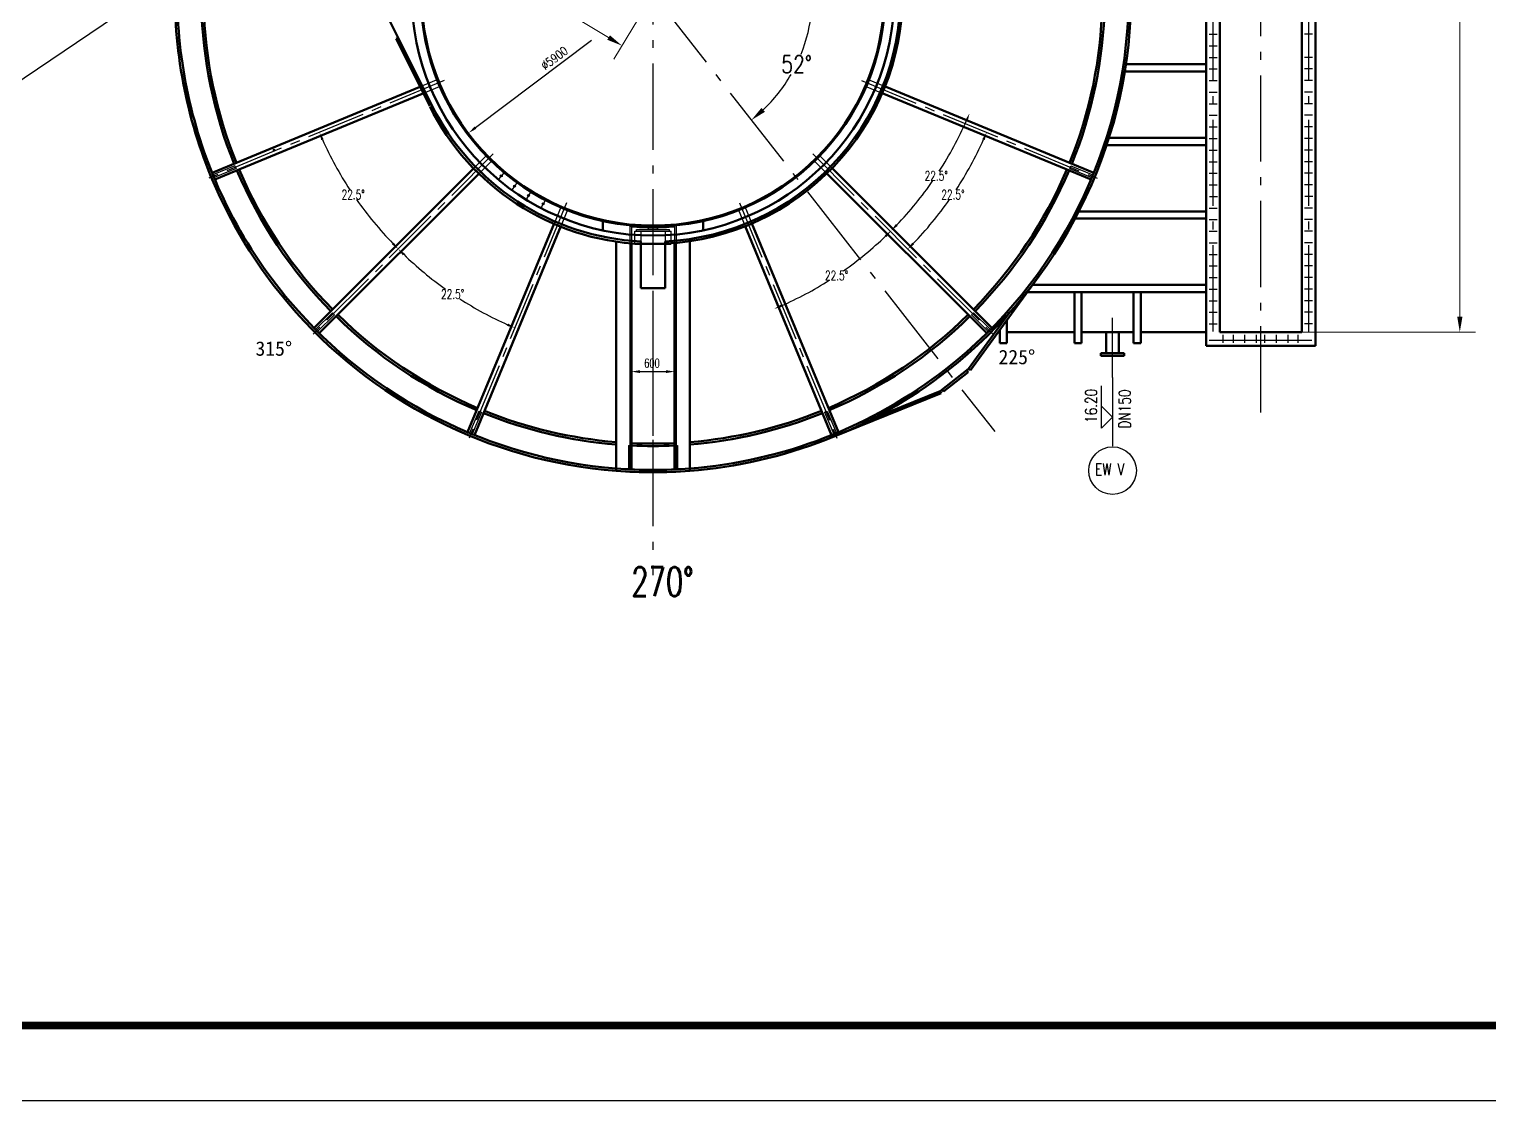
# Model space of a CAD drawing. Header units: inches. Extents: x 17 to 118917, y 16 to 84116.
# Drawn here: x 13069 to 31682, y 16 to 13683 of the extents above; entities that cross this region are included whole.
import ezdxf
from ezdxf.enums import TextEntityAlignment as Align

# ---------------------------------------------------------------- set-up
doc = ezdxf.new("R2010")
doc.units = ezdxf.units.IN
doc.header["$MEASUREMENT"] = 0
for name, pattern in [('AUSGEZOGEN', [0]), ('CENTER2', [1.125, 0.75, -0.125, 0.125, -0.125]), ('HIDDEN-L', [13, 10, -3]), ('STRICHLI2', [0.3, 0.2, -0.1]), ('STRICHPKT2', [1.6, 1.1, -0.2, 0.1, -0.2]), ('XKITLINE02', [4, 2, -2])]:
    doc.linetypes.add(name, pattern=pattern)
doc.layers.get('DEFPOINTS').update_dxf_attribs({"color": 6})
for name, color, linetype in [('02ACHSE', 3, 'STRICHPKT2'), ('02BEMASS', 3, 'AUSGEZOGEN'), ('02TEXT', 3, 'AUSGEZOGEN'), ('03KOMP', 2, 'STRICHLI2'), ('4', 7, 'Continuous'), ('D', 4, 'Continuous'), ('虚线', 7, 'HIDDEN-L')]:
    doc.layers.add(name, color=color, linetype=linetype)
for name, color, linetype, lineweight in [('05KOMP', 1, 'AUSGEZOGEN', 50), ('2', 1, 'Continuous', 50), ('粗实线', 4, 'Continuous', 30), ('细实线', 4, 'Continuous', 20)]:
    doc.layers.add(name, color=color, linetype=linetype, lineweight=lineweight)
doc.styles.add('HYS', font='romans.shx', dxfattribs={"width": 0.85, "bigfont": 'tcc_hzdx.shx'})
doc.styles.add('HZ', font='txt.shx', dxfattribs={"width": 0.8, "bigfont": 'hzdx.shx'})
doc.styles.add('HZA', font='romans.shx', dxfattribs={"width": 0.75, "bigfont": 'tcc_hzdx.shx'})
doc.styles.add('SIMP1', font='romans.shx', dxfattribs={"width": 0.7, "bigfont": 'hzdx.shx'})
doc.dimstyles.new('ISO-25$2', dxfattribs={"dimtxt": 220, "dimasz": 200, "dimexe": 100, "dimexo": 0.625, "dimgap": 20, "dimtad": 1, "dimtih": 1, "dimtoh": 1, "dimdec": 1, "dimtxsty": 'HZ', "dimcen": 2.5, "dimadec": 0, "dimazin": 0, "dimtfac": 1, "dimtdec": 1, "dimtmove": 0, "dimatfit": 3, "dimfxl": 0, "dimarcsym": 0})
doc.dimstyles.new('SBHZ$2', dxfattribs={"dimtxt": 3, "dimasz": 3, "dimexe": 2, "dimexo": 0, "dimgap": 1, "dimtad": 1, "dimtih": 1, "dimtoh": 1, "dimdec": 0, "dimzin": 0, "dimdsep": 46, "dimtxsty": 'HZ', "dimcen": 0.09, "dimclrd": 256, "dimclre": 256, "dimclrt": 256, "dimadec": 0, "dimazin": 0, "dimtfac": 1, "dimtdec": 0, "dimtix": 1, "dimtmove": 1, "dimatfit": 3, "dimfxl": 0, "dimtolj": 1, "dimtzin": 0, "dimarcsym": 0})
doc.dimstyles.new('STANDARD$0', dxfattribs={"dimtxt": 260, "dimasz": 200, "dimexe": 200, "dimexo": 0, "dimgap": 50, "dimtad": 1, "dimdec": 0, "dimdsep": 46, "dimtxsty": 'SIMP1', "dimcen": 100, "dimclrd": 3, "dimclre": 3, "dimclrt": 3, "dimadec": 0, "dimazin": 0, "dimtfac": 1, "dimtdec": 0, "dimtix": 1, "dimtofl": 0, "dimtmove": 2, "dimatfit": 3, "dimfxl": 0, "dimtolj": 1, "dimtzin": 0, "dimlwd": 15, "dimlwe": 15, "dimarcsym": 0})

# ---------------------------------------------------------------- blocks, each defined once
blk = doc.blocks.new('*D131')
at = {"layer": 'DEFPOINTS', "color": 0}
for p in [(13386, 14128), (21023, 14128), (31560, 14128), (22699, 12969), (25381, 8551)]:
    blk.add_point(p, dxfattribs=at)
at = {"layer": '细实线', "color": 0, "lineweight": -2}
for start, end in [(338.0026, 354.3734), (313.6266, 329.8558)]:
    blk.add_arc((21023, 14128), 2037, start, end, dxfattribs=at)
at = {"layer": '细实线', "color": 0}
for points in [[(23018, 13930), (23084, 13927), (23061, 14128)], [(22451, 12628), (22407, 12679), (22278, 12523)]]:
    blk.add_solid(points, dxfattribs=at)
at = {"layer": '细实线', "color": 0, "insert": (22855, 13235), "char_height": 220, "attachment_point": 5, "style": 'HZ'}
blk.add_mtext('52°', dxfattribs=at)
blk = doc.blocks.new('*D133')
at = {"layer": 'D', "color": 7, "lineweight": -2}
for start, end in [(326.8367, 335.9316), (315.9195, 325.0044)]:
    blk.add_arc((21033, 14153), 4606, start, end, dxfattribs=at)
at = {"layer": 'D', "color": 7}
for points in [[(25223, 12281), (25254, 12268), (25278, 12366)], [(24353, 10937), (24330, 10960), (24271, 10877)]]:
    blk.add_solid(points, dxfattribs=at)
at = {"layer": 'DEFPOINTS', "color": 0}
for p in [(23687, 13036), (26770, 11738), (23920, 11233), (24671, 11328), (25479, 9656)]:
    blk.add_point(p, dxfattribs=at)
at = {"layer": 'D', "color": 7, "insert": (24848, 11572), "char_height": 120, "attachment_point": 5, "style": 'SIMP1'}
blk.add_mtext('22.5%%D', dxfattribs=at)
blk = doc.blocks.new('*D49')
at = {"color": 3, "lineweight": 15}
for p, q in [((17226, 16410), (16729, 15582)), ((17003, 15651), (20458, 13575)), ((21023, 14128), (20526, 13301))]:
    blk.add_line(p, q, dxfattribs=at)
at = {"color": 3}
for points in [[(17021, 15679), (16986, 15622), (16832, 15754)], [(20475, 13604), (20441, 13547), (20629, 13472)]]:
    blk.add_solid(points, dxfattribs=at)
at = {"layer": 'DEFPOINTS', "color": 0}
for p in [(17226, 16410), (21023, 14128), (20629, 13472)]:
    blk.add_point(p, dxfattribs=at)
at = {"color": 3, "insert": (18529, 14465), "char_height": 260, "attachment_point": 5, "rotation": 329, "style": 'SIMP1'}
blk.add_mtext('\\A1;4430', dxfattribs=at)
blk = doc.blocks.new('*D44')
at = {"layer": 'D', "color": 7, "lineweight": -2}
for start, end in [(204.1102, 213.2047), (215.0379, 224.1224)]:
    blk.add_arc((21013, 14156), 4606, start, end, dxfattribs=at)
at = {"layer": 'D', "color": 7}
for points in [[(16793, 12268), (16824, 12281), (16769, 12366)], [(17718, 10961), (17695, 10937), (17777, 10878)]]:
    blk.add_solid(points, dxfattribs=at)
at = {"layer": 'DEFPOINTS', "color": 0}
for p in [(18359, 13037), (15277, 11737), (17039, 11827), (18128, 11234), (16570, 9656)]:
    blk.add_point(p, dxfattribs=at)
at = {"layer": 'D', "color": 7, "insert": (17200, 11572), "char_height": 120, "attachment_point": 5, "style": 'SIMP1'}
blk.add_mtext('22.5%%D', dxfattribs=at)
blk = doc.blocks.new('*D45')
at = {"layer": 'D', "color": 7, "lineweight": -2}
for start, end in [(327.1578, 336.2561), (316.2439, 325.3325)]:
    blk.add_arc((20805, 14371), 4606, start, end, dxfattribs=at)
at = {"layer": 'D', "color": 7}
for points in [[(25006, 12523), (25036, 12510), (25060, 12609)], [(24144, 11174), (24120, 11197), (24062, 11114)]]:
    blk.add_solid(points, dxfattribs=at)
at = {"layer": 'DEFPOINTS', "color": 0}
for p in [(23466, 13269), (26556, 11989), (24459, 11567), (23708, 11468), (25276, 9900)]:
    blk.add_point(p, dxfattribs=at)
at = {"layer": 'D', "color": 7, "insert": (24635, 11812), "char_height": 120, "attachment_point": 5, "style": 'SIMP1'}
blk.add_mtext('22.5%%D', dxfattribs=at)
blk = doc.blocks.new('*D36')
at = {"layer": 'D', "color": 7, "lineweight": -2}
for start, end in [(225.8776, 234.5535), (237.2611, 245.8898)]:
    blk.add_arc((21051, 14118), 4606, start, end, dxfattribs=at)
at = {"layer": 'D', "color": 7}
for points in [[(17833, 10799), (17856, 10823), (17773, 10882)], [(19176, 9929), (19163, 9898), (19261, 9874)]]:
    blk.add_solid(points, dxfattribs=at)
at = {"layer": 'DEFPOINTS', "color": 0}
for p in [(19932, 11464), (18129, 11233), (18224, 10482), (16551, 9675), (18632, 8382)]:
    blk.add_point(p, dxfattribs=at)
at = {"layer": 'D', "color": 7, "insert": (18468, 10304), "char_height": 120, "attachment_point": 5, "style": 'SIMP1'}
blk.add_mtext('22.5%%D', dxfattribs=at)
blk = doc.blocks.new('*D37')
at = {"layer": 'D', "color": 7, "lineweight": -2}
for start, end in [(305.0924, 313.7561), (293.7439, 302.3588)]:
    blk.add_arc((20805, 14371), 4606, start, end, dxfattribs=at)
at = {"layer": 'D', "color": 7}
for points in [[(23979, 11056), (24002, 11032), (24062, 11114)], [(22666, 10140), (22653, 10170), (22567, 10116)]]:
    blk.add_solid(points, dxfattribs=at)
at = {"layer": 'DEFPOINTS', "color": 0}
for p in [(21907, 11710), (23708, 11468), (23108, 10382), (25276, 9900), (23187, 8620)]:
    blk.add_point(p, dxfattribs=at)
at = {"layer": 'D', "color": 7, "insert": (23364, 10541), "char_height": 120, "attachment_point": 5, "style": 'SIMP1'}
blk.add_mtext('22.5%%D', dxfattribs=at)
blk = doc.blocks.new('*D38')
at = {"layer": '02BEMASS', "color": 3, "lineweight": 15}
for p, q in [((29296, 18438), (31512, 18438)), ((31312, 10018), (31312, 18238)), ((29296, 9818), (31512, 9818))]:
    blk.add_line(p, q, dxfattribs=at)
at = {"layer": '02BEMASS', "color": 3}
for points in [[(31279, 18238), (31346, 18238), (31312, 18438)], [(31279, 10018), (31346, 10018), (31312, 9818)]]:
    blk.add_solid(points, dxfattribs=at)
at = {"layer": 'DEFPOINTS', "color": 0}
for p in [(29296, 18438), (31312, 18438), (29296, 9818)]:
    blk.add_point(p, dxfattribs=at)
at = {"layer": '02BEMASS', "color": 3, "insert": (31029, 15016), "char_height": 260, "attachment_point": 5, "rotation": 90, "style": 'SIMP1'}
blk.add_mtext('\\A1;8620X4010', dxfattribs=at)

msp = doc.modelspace()

# ---------------------------------------------------------------- linework, layer by layer
at = {"color": 7, "linetype": 'ByBlock', "ltscale": 1000}
for p, q in [((20239.46892, 13537.48515), (18760.81634, 12426.57698)), ((20857.85399, 9315.52925), (21189.10918, 9315.52925))]:
    msp.add_line(p, q, dxfattribs=at)
at = {"color": 2, "ltscale": 1000}
msp.add_lwpolyline([(16.86786, 16.25674), (16.86786, 84116.25674), (118916.86786, 84116.25674), (118916.86786, 16.25674)], close=True, dxfattribs=at)
at = {"color": 9, "ltscale": 1000}
msp.add_lwpolyline([(26742.98918, 8875.80231), (26882.96804, 8735.82345), (26742.98918, 8595.84459), (26742.98918, 9135.80231)], dxfattribs=at)
at = {"color": 7, "linetype": 'ByBlock'}
msp.add_solid([(18749.76229, 12441.29027), (18771.8704, 12411.8637), (18672.53664, 12360.25265)], dxfattribs=at)
at = {"color": 7, "linetype": 'ByBlock', "ltscale": 0.5}
for points in [[(20857.85399, 9333.93232), (20857.85399, 9297.12619), (20747.43559, 9315.52925)], [(21189.10918, 9333.93232), (21189.10918, 9297.12619), (21299.52757, 9315.52925)]]:
    msp.add_solid(points, dxfattribs=at)
at = {"layer": '02ACHSE', "ltscale": 1000}
for p, q in [((21023.48158, 22843.74425), (21023.48158, 6719.04679)), ((28773.48158, 8793.49528), (28773.48158, 19323.14642)), ((21023.48158, 14128.27699), (25381.04297, 8550.85274)), ((28163.52158, 14128.27699), (28163.52158, 9714.65797)), ((29383.44158, 14128.27699), (29383.44158, 9714.65797)), ((26882.96804, 9238.55599), (26882.96804, 10003.60062))]:
    msp.add_line(p, q, dxfattribs=at)
msp.add_lwpolyline([(26882.96804, 9238.55599), (26882.96804, 8365.51903)], dxfattribs=at)
at = {"layer": '02BEMASS', "ltscale": 1000}
for p, q in [((28114.36142, 13618.83577), (28216.11388, 13618.83577)), ((29432.60175, 13618.83577), (29330.84928, 13618.83577)), ((28114.36142, 13471.03654), (28216.11388, 13471.03654)), ((28114.36142, 13323.2373), (28216.11388, 13323.2373)), ((29432.60175, 13323.2373), (29330.84928, 13323.2373)), ((28114.36142, 13175.43807), (28216.11388, 13175.43807)), ((29432.60175, 13175.43807), (29330.84928, 13175.43807)), ((28114.36142, 13027.63883), (28216.11388, 13027.63883)), ((28114.36142, 12879.8396), (28216.11388, 12879.8396)), ((29432.60175, 13027.63883), (29330.84928, 13027.63883)), ((29432.60175, 12879.8396), (29330.84928, 12879.8396)), ((28114.36142, 12732.04036), (28216.11388, 12732.04036)), ((29432.60175, 12732.04036), (29330.84928, 12732.04036)), ((28114.36142, 12584.24113), (28216.11388, 12584.24113)), ((29432.60175, 12584.24113), (29330.84928, 12584.24113)), ((28114.36142, 12436.44189), (28216.11388, 12436.44189)), ((28114.36142, 12288.64266), (28216.11388, 12288.64266)), ((29432.60175, 12436.44189), (29330.84928, 12436.44189)), ((29432.60175, 12288.64266), (29330.84928, 12288.64266)), ((28114.36142, 12140.84342), (28216.11388, 12140.84342)), ((29432.60175, 12140.84342), (29330.84928, 12140.84342)), ((28114.36142, 11993.04419), (28216.11388, 11993.04419)), ((29432.60175, 11993.04419), (29330.84928, 11993.04419)), ((28114.36142, 11845.24496), (28216.11388, 11845.24496)), ((29432.60175, 11845.24496), (29330.84928, 11845.24496)), ((28114.36142, 11697.44572), (28216.11388, 11697.44572)), ((28118.53717, 11549.64649), (28220.28963, 11549.64649)), ((29432.60175, 11697.44572), (29330.84928, 11697.44572)), ((29436.7775, 11549.64649), (29335.02503, 11549.64649)), ((28114.36142, 11401.84725), (28216.11388, 11401.84725)), ((29432.60175, 11401.84725), (29330.84928, 11401.84725)), ((28114.36142, 11254.04802), (28216.11388, 11254.04802)), ((29432.60175, 11254.04802), (29330.84928, 11254.04802)), ((28114.36142, 11106.24878), (28216.11388, 11106.24878)), ((29432.60175, 11106.24878), (29330.84928, 11106.24878)), ((28114.36142, 10958.44955), (28216.11388, 10958.44955)), ((28114.36142, 10810.65031), (28216.11388, 10810.65031)), ((29432.60175, 10958.44955), (29330.84928, 10958.44955)), ((29432.60175, 10810.65031), (29330.84928, 10810.65031)), ((28114.36142, 10662.85108), (28216.11388, 10662.85108)), ((29432.60175, 10662.85108), (29330.84928, 10662.85108)), ((28114.36142, 10515.05184), (28216.11388, 10515.05184)), ((29432.60175, 10515.05184), (29330.84928, 10515.05184)), ((28114.36142, 10367.25261), (28216.11388, 10367.25261)), ((29432.60175, 10367.25261), (29330.84928, 10367.25261)), ((28114.36142, 10219.45337), (28216.11388, 10219.45337)), ((28114.36142, 10071.65414), (28216.11388, 10071.65414)), ((29432.60175, 10219.45337), (29330.84928, 10219.45337)), ((29432.60175, 10071.65414), (29330.84928, 10071.65414)), ((28114.36142, 9923.85491), (28216.11388, 9923.85491)), ((29432.60175, 9923.85491), (29330.84928, 9923.85491)), ((28114.36142, 9714.65797), (29425.62978, 9714.65797)), ((28295.1018, 9681.71682), (28295.1018, 9783.46929)), ((28424.37847, 9681.71682), (28424.37847, 9783.46929)), ((28572.1777, 9681.71682), (28572.1777, 9783.46929)), ((28719.97694, 9681.71682), (28719.97694, 9783.46929)), ((28826.98623, 9681.71682), (28826.98623, 9783.46929)), ((28974.78546, 9681.71682), (28974.78546, 9783.46929)), ((29122.5847, 9681.71682), (29122.5847, 9783.46929)), ((29251.86136, 9681.71682), (29251.86136, 9783.46929))]:
    msp.add_line(p, q, dxfattribs=at)
at = {"layer": '02TEXT', "color": 3, "linetype": 'CENTER2', "ltscale": 1000}
msp.add_lwpolyline([(26882.96804, 9206.27383), (26882.96804, 8804.33095)], dxfattribs=at)
at = {"layer": '02TEXT'}
msp.add_circle((26884.06695, 8052.73065), 303.44551, dxfattribs=at)
at = {"layer": '02TEXT', "color": 0, "ltscale": 5}
msp.add_arc((26882.96804, 15243.72216), 5750, 269.99999996, 270.000572922, dxfattribs=at)
at = {"layer": '03KOMP', "linetype": 'XKITLINE02', "ltscale": 1000}
for p, q in [((20789.98096, 11108.62546), (21256.9822, 11108.62546)), ((20789.98096, 10945.44367), (20789.98096, 11108.62546)), ((20811.99152, 11129.75033), (21234.97165, 11129.75033)), ((20811.99152, 11108.62546), (20811.99152, 11129.75033)), ((20868.13479, 11108.62546), (20868.13479, 10975.97661)), ((20967.80132, 11129.75033), (20967.80132, 11160.0931)), ((21079.16184, 11129.75033), (21079.16184, 11160.0931)), ((21178.82838, 11108.62546), (21178.82838, 10975.97661)), ((21234.97165, 11108.62546), (21234.97165, 11129.75033)), ((21256.9822, 10945.44367), (21256.9822, 11108.62546))]:
    msp.add_line(p, q, dxfattribs=at)
at = {"layer": '05KOMP', "ltscale": 1000}
for p, q in [((28076.12158, 14128.27699), (28076.12158, 9643.47699)), ((28250.92158, 14128.27699), (28250.92158, 9818.27699)), ((29296.04158, 14128.27699), (29296.04158, 9818.27699)), ((29470.84158, 14128.27699), (29470.84158, 9643.47699)), ((27054.45646, 13235.87699), (28076.12158, 13235.87699)), ((27040.12453, 13143.87699), (28076.12158, 13143.87699)), ((26838.73799, 12297.47699), (28076.12158, 12297.47699)), ((26808.96997, 12205.47699), (28076.12158, 12205.47699)), ((26454.15652, 11359.07699), (28076.12158, 11359.07699)), ((26406.21758, 11267.07699), (28076.12158, 11267.07699)), ((25797.10004, 10328.67699), (28076.12158, 10328.67699)), ((25864.13566, 10420.67699), (28076.12158, 10420.67699)), ((26397.28458, 10328.67699), (26397.28458, 9680.27699)), ((26489.28458, 10328.67699), (26489.28458, 9680.27699)), ((27151.03329, 10328.67699), (27151.03329, 9680.27699)), ((27243.03329, 10328.67699), (27243.03329, 9680.27699)), ((25537.83126, 9971.96223), (25537.83126, 9680.27699)), ((25425.6922, 9818.27699), (25445.83126, 9818.27699)), ((25445.83126, 9845.87733), (25445.83126, 9680.27699)), ((25445.83126, 9680.27699), (25537.83126, 9680.27699)), ((25537.83126, 9818.27699), (26397.28458, 9818.27699)), ((26397.28458, 9680.27699), (26489.28458, 9680.27699)), ((26489.28458, 9818.27699), (27151.03329, 9818.27699)), ((27151.03329, 9680.27699), (27243.03329, 9680.27699)), ((27243.03329, 9818.27699), (28076.12158, 9818.27699)), ((28250.92158, 9818.27699), (29296.04158, 9818.27699)), ((26735.00132, 9552.80903), (26735.00132, 9518.27699)), ((27030.93475, 9552.80903), (26735.00132, 9552.80903)), ((27030.93475, 9518.27699), (26735.00132, 9518.27699)), ((27030.93475, 9552.80903), (27030.93475, 9518.27699)), ((28076.12158, 9643.47699), (29470.84158, 9643.47699))]:
    msp.add_line(p, q, dxfattribs=at)
for points in [[(26803.26804, 9552.80903), (26803.26804, 9818.27699)], [(26962.66804, 9552.80903), (26962.66804, 9818.27699)]]:
    msp.add_lwpolyline(points, dxfattribs=at)
at = {"layer": '2', "ltscale": 1000}
for p, q in [((17646.07648, 13825.38164), (18198.46403, 12721.00794)), ((17772.37546, 13572.86609), (17747.68695, 13560.51735)), ((17747.68695, 13560.51735), (18176.07353, 12704.05549)), ((17778.96146, 13559.69889), (17754.27295, 13547.35015)), ((18064.50339, 12953.29292), (15401.80529, 11850.36725)), ((18100.32884, 12866.80264), (15437.63074, 11763.87698)), ((23946.63433, 12866.80264), (26609.33242, 11763.87698)), ((23982.45977, 12953.29292), (26645.15787, 11850.36725)), ((18739.38913, 11910.38132), (16701.44823, 9872.44043)), ((18805.58592, 11844.18454), (16767.64502, 9806.24364)), ((23241.37724, 11844.18454), (25279.31814, 9806.24364)), ((23307.57403, 11910.38132), (25345.51493, 9872.44043)), ((19762.00724, 11205.12424), (18659.08157, 8542.42614)), ((19848.49751, 11169.2988), (18745.57185, 8506.6007)), ((20384.4016, 11115.2818), (20384.4016, 11235.23526)), ((21662.56156, 11115.2818), (21662.56156, 11235.23526)), ((22198.46565, 11169.2988), (23301.39131, 8506.6007)), ((22284.95592, 11205.12424), (23387.88159, 8542.42614)), ((20554.2034, 10979.322), (20554.2034, 8049.7234)), ((20747.43559, 10956.53644), (20747.43559, 8068.91104)), ((20789.98096, 10945.44367), (21256.9822, 10945.44367)), ((20868.13479, 10975.97661), (20868.13479, 10380.69849)), ((21178.82838, 10975.97661), (21178.82838, 10380.69849)), ((21299.52757, 10956.53644), (21299.52757, 8068.91104)), ((21492.75977, 10979.322), (21492.75977, 8049.7234)), ((25950.02929, 10538.55781), (25071.92919, 9333.44905)), ((20868.13479, 10380.69849), (21178.82838, 10380.69849)), ((25571.29197, 10069.71948), (25047.68298, 9351.116)), ((25047.68298, 9351.116), (24685.19803, 9067.91173)), ((25042.5125, 9309.00584), (24727.3082, 9062.74125)), ((25024.04266, 9332.64616), (25042.5125, 9309.00584)), ((25071.92919, 9333.44905), (25047.68298, 9351.116)), ((23314.73099, 8479.63713), (24696.47451, 9040.11171)), ((23857.55799, 8732.19732), (24685.19803, 9067.91173)), ((24696.47451, 9040.11171), (24685.19803, 9067.91173)), ((24708.83836, 9086.38157), (24727.3082, 9062.74125)), ((23303.45451, 8507.43715), (23366.7197, 8533.09931))]:
    msp.add_line(p, q, dxfattribs=at)
at = {"layer": '2', "lineweight": 60, "ltscale": 1000, "const_width": 100}
msp.add_lwpolyline([(2516.86786, 976.25674), (2516.86786, 83276.25674), (118016.86786, 83276.25674), (118016.86786, 976.25674)], close=True, dxfattribs=at)
at = {"layer": '2'}
for radius in [3078.34278, 2962, 2950]:
    msp.add_circle((21023.48158, 14128.27699), radius, dxfattribs=at)
for centre, radius, start, end in [((21023.48158, 14128.27699), 3183.73044, 272.79679815, 87.20320185), ((21023.48158, 14128.27699), 3156.12584, 272.821279644, 87.178720356), ((21023.48158, 14128.27699), 6096.64135, 181.297240619, 206.317324259), ((21023.48158, 14128.27699), 6065.65059, 181.303869658, 206.317324259), ((21023.48158, 14128.27699), 5762, 181.372594867, 202.034546733), ((21023.48158, 14128.27699), 5731.00923, 181.380018683, 202.032029709), ((21023.48158, 14128.27699), 6065.65059, 308.000000002, 358.696130342), ((21025.40628, 14129.37522), 6094.74211, 307.979385558, 358.692028082), ((21023.48158, 14128.27699), 5731.00923, 337.967970291, 358.619981317), ((21023.48158, 14128.27699), 5762, 337.965453267, 358.627405133), ((21023.48158, 14121.74474), 3183.73044, 206.573380563, 267.20320185), ((21023.48158, 14128.27699), 3156.12584, 206.479972149, 267.178720356), ((21023.48158, 14128.27699), 5762, 202.965453268, 224.53454674), ((21023.48158, 14128.27699), 5731.00923, 202.96797029, 224.492813243), ((21023.48158, 14128.27699), 5731.00923, 315.467970292, 337.03202971), ((21023.48158, 14128.27699), 5762, 315.46545326, 337.034546732), ((21023.48158, 14128.27699), 6096.64135, 206.317324259, 220.310001916), ((21023.48158, 14128.27699), 6065.65059, 206.317324259, 220.310001916), ((21023.48158, 14128.27699), 6096.64135, 220.310001916, 265.585392023), ((21023.48158, 14128.27699), 6065.65059, 220.310001916, 265.562791727), ((21023.48158, 14128.27699), 5762, 225.465453265, 247.034546732), ((21023.48158, 14128.27699), 5731.00923, 225.467970287, 247.03202971), ((21023.48158, 14128.27699), 5731.00923, 292.96797029, 314.532029713), ((21023.48158, 14128.27699), 5762, 292.965453268, 314.534546735), ((21026.76861, 14119.81066), 6056.9559, 274.412403841, 308.024804434), ((21016.02971, 14139.9063), 6108.81325, 274.475897422, 307.987974747), ((21023.48158, 14128.27699), 5762, 247.965453267, 265.328449642), ((21023.48158, 14128.27699), 5731.00923, 247.967970285, 265.303131383), ((21023.48158, 14128.27699), 5731.00923, 274.696868617, 292.032029715), ((21023.48158, 14128.27699), 5762, 274.671550358, 292.034546733), ((21023.48158, 14128.27699), 5731.00923, 267.239161231, 272.760838769), ((21023.48158, 14128.27699), 5762, 267.254021735, 272.745978265), ((21023.48158, 14128.27699), 6096.64135, 265.585392023, 274.414607977), ((21023.48158, 14128.27699), 6065.65059, 265.562791727, 270), ((21023.48158, 14128.27699), 6065.65059, 270, 274.437208273)]:
    msp.add_arc(centre, radius, start, end, dxfattribs=at)
at = {"layer": '4', "linetype": 'CENTER2', "ltscale": 1000}
for p, q in [((18362.63476, 13026.11814), (15285.00503, 11751.32217)), ((23684.3284, 13026.11814), (26769.62774, 11748.14531)), ((18986.95759, 12091.753), (16631.39122, 9736.18662)), ((23060.00557, 12091.753), (25420.06404, 9731.69452)), ((19120.99354, 11851.76135), (19055.75877, 11773.79487)), ((19287.68759, 11722.08656), (19228.16317, 11639.67788)), ((19463.18226, 11604.59581), (19409.66967, 11518.16232)), ((19921.32274, 11467.43016), (18641.24205, 8377.04199)), ((19646.58872, 11499.88417), (19599.35899, 11409.86362)), ((22125.64042, 11467.43016), (23402.10619, 8385.7692)), ((21023.48158, 10339.15173), (21023.48158, 9557.72546)), ((21023.48158, 9248.15748), (21023.48158, 7804.59333))]:
    msp.add_line(p, q, dxfattribs=at)
at = {"layer": 'D', "ltscale": 1000}
for p, q in [((5542.0289, 8033.32804), (17871.3579, 16346.3639)), ((15693.0728, 11940.26806), (15707.1579, 11906.26363)), ((26339.80877, 11906.26545), (26353.89387, 11940.26989)), ((16936.14126, 10066.96074), (16962.16713, 10040.93488)), ((25084.80019, 10040.93628), (25110.82605, 10066.96214)), ((18801.47044, 8811.95216), (18835.47487, 8797.86706)), ((23211.49287, 8797.86782), (23245.49731, 8811.95292)), ((20710.62946, 8372.8932), (20747.43559, 8372.8932)), ((21299.52757, 8372.8932), (21336.3337, 8372.8932))]:
    msp.add_line(p, q, dxfattribs=at)
at = {"layer": 'D', "ltscale": 1000, "const_width": 18.40307}
msp.add_lwpolyline([(16181.75007, 12138.56249, 1), (16200.15314, 12138.56249, 1)], format="xyb", close=True, dxfattribs=at)
at = {"layer": 'DEFPOINTS', "color": 0, "linetype": 'ByBlock'}
msp.add_point((18610.50309, 12315.41197), dxfattribs=at)
at = {"layer": 'DEFPOINTS', "color": 0, "linetype": 'ByBlock', "ltscale": 0.5}
for p in [(20747.43559, 9488.49009), (21299.52757, 9488.49009), (21299.52757, 9315.52925)]:
    msp.add_point(p, dxfattribs=at)
at = {"layer": '粗实线', "ltscale": 1000}
for p, q in [((15426.61998, 11790.06101), (15412.53488, 11824.06545)), ((26634.4318, 11824.06727), (26620.3446, 11790.06371)), ((20747.43559, 11163.48941), (20747.43559, 11181.97705)), ((16747.45269, 9826.22045), (16722.51764, 9853.33712)), ((25325.54049, 9852.24771), (25299.51462, 9826.22184)), ((18659.08157, 8542.42614), (18745.57185, 8506.6007)), ((18719.27226, 8517.32914), (18685.85817, 8532.83944)), ((23387.88159, 8542.42614), (23301.39131, 8506.6007)), ((23361.69992, 8531.41499), (23327.69549, 8517.32989))]:
    msp.add_line(p, q, dxfattribs=at)
at = {"layer": '粗实线'}
for centre in [(19088.55714, 11812.9944), (19258.09052, 11681.11084), (19436.57443, 11561.61885), (19623.10488, 11455.12364)]:
    msp.add_circle(centre, 13.8023, dxfattribs=at)
for centre, radius, start, end in [((21023.48158, 14128.27699), 6065.65059, 202.057848114, 202.942151885), ((21023.48158, 14128.27699), 6065.65059, 337.057848115, 337.942151886), ((21023.48158, 14048.79733), 2898.48291, 264.534976205, 270), ((21023.48158, 14048.79733), 2898.48291, 270, 275.465023795), ((16984.56149, 10158.3273), 67.68698, 223.339612661, 226.660387334), ((21023.48158, 14128.27698), 6065.65059, 314.557848111, 315.442151894), ((21023.48158, 14128.27699), 6065.65059, 224.826165447, 225.173834544)]:
    msp.add_arc(centre, radius, start, end, dxfattribs=at)
at = {"layer": '虚线', "ltscale": 1000}
for p, q in [((18280.46735, 13042.74812), (18064.50339, 12953.29292)), ((23766.49581, 13042.74812), (23982.45977, 12953.29292)), ((18316.29279, 12956.25784), (18100.32884, 12866.80264)), ((23730.67037, 12956.25784), (23946.63433, 12866.80264)), ((15693.0728, 11940.26806), (15412.53488, 11824.06545)), ((18904.68079, 12075.67298), (18739.38913, 11910.38132)), ((18970.87758, 12009.47619), (18805.58592, 11844.18454)), ((23076.08558, 12009.47619), (23241.37724, 11844.18454)), ((23142.28237, 12075.67298), (23307.57403, 11910.38132)), ((26353.89387, 11940.26989), (26634.4318, 11824.06727)), ((15707.1579, 11906.26363), (15426.61998, 11790.06101)), ((26339.80877, 11906.26545), (26620.3467, 11790.06284)), ((19851.46244, 11421.0882), (19762.00724, 11205.12424)), ((19937.95271, 11385.26275), (19848.49751, 11169.2988)), ((22109.01045, 11385.26275), (22198.46565, 11169.2988)), ((22195.50072, 11421.0882), (22284.95592, 11205.12424)), ((20729.03252, 11193.00873), (20729.03252, 8069.77744)), ((20747.43559, 11191.22087), (20747.43559, 10961.16174)), ((21299.52757, 11191.22087), (21299.52757, 10961.16174)), ((21317.93064, 11193.00873), (21317.93064, 8069.77744)), ((16936.14126, 10066.96074), (16721.42683, 9852.24631)), ((25110.82605, 10066.96214), (25325.54049, 9852.24771)), ((16962.16713, 10040.93488), (16747.45269, 9826.22045)), ((25084.80019, 10040.93628), (25299.51462, 9826.22184)), ((18801.47044, 8811.95216), (18685.26783, 8531.41423)), ((18835.47487, 8797.86706), (18719.27226, 8517.32914)), ((23211.49287, 8797.86782), (23327.69549, 8517.32989)), ((23245.49731, 8811.95292), (23361.69992, 8531.41499)), ((20710.62946, 8372.8932), (20710.62946, 8069.24113)), ((20747.43559, 8372.8932), (20747.43559, 8069.24113)), ((21299.52757, 8372.8932), (21299.52757, 8069.24113)), ((21336.3337, 8372.8932), (21336.3337, 8069.24113))]:
    msp.add_line(p, q, dxfattribs=at)

# ---------------------------------------------------------------- texts
at = {"color": 3, "style": 'HZA', "width": 0.75}
msp.add_text('16.20', height=150, rotation=90, dxfattribs=at).set_placement((26730.3374, 8661.43178), align=Align.BOTTOM_LEFT)
msp.add_text('DN150', height=150, rotation=90, dxfattribs=at).set_placement((27113.97178, 8591.07522))
at = {"color": 7, "linetype": 'ByBlock', "insert": (19766.46029, 13313.4756), "char_height": 110.4183966, "attachment_point": 5, "rotation": 36.917451026, "style": 'HZ'}
msp.add_mtext('∅{\\Ftxt.shx|c0;5900}', dxfattribs=at)
at = {"layer": '02BEMASS', "style": 'HYS', "width": 0.7}
msp.add_text('270°', height=368, dxfattribs=at).set_placement((20746.25187, 6452.18545))
at = {"layer": '02TEXT', "style": 'HZA', "width": 0.75}
msp.add_text('EW V', height=150, dxfattribs=at).set_placement((26661.52906, 7995.22641))
at = {"layer": 'D'}
for s, p in [('315°', (15954.12236, 9517.94383)), ('225°', (25429.86358, 9409.65713))]:
    msp.add_text(s, height=184.030661, dxfattribs=at).set_placement(p)
at = {"layer": 'D', "color": 7, "style": 'SIMP1', "width": 0.7}
msp.add_text('600', height=110.418397, dxfattribs=at).set_placement((20911.22288, 9369.09658))

# ---------------------------------------------------------------- dimensions: what is measured, and where the dimension line sits
dim = msp.add_linear_dim(base=(20629.2998, 13472.30171), p1=(17226.00439, 16409.57283), p2=(21023.25554, 14127.95416), angle=329.000000001, dimstyle='STANDARD$0')
dim.commit()
dim.dimension.update_dxf_attribs({"geometry": '*D49', "text_midpoint": (18529.28408, 14465.49126), "dimtype": 160})
at = {"layer": '02BEMASS'}
dim = msp.add_linear_dim(base=(31312.44687, 18438.27699), p1=(29296.04158, 9818.27699), p2=(29296.04158, 18438.27699), angle=90, text='8620X4010', dimstyle='STANDARD$0', override={"dimscale": 1}, dxfattribs=at)
dim.commit()
dim.dimension.update_dxf_attribs({"geometry": '*D38', "text_midpoint": (31029.01604, 15015.79667), "dimtype": 160})
at = {"layer": 'D'}
for base, line1, line2, override, picture, middle in [((24458.98742, 11567.22239), ((23465.55497, 13269.09066), (26555.94314, 11989.00997)), ((23708.24421, 11467.71344), (25276.22774, 9899.72991)), {"dimtxt": 120, "dimasz": 100, "dimdec": 2, "dimzin": 8, "dimtxsty": 'SIMP1', "dimcen": 1, "dimclrd": 7, "dimclre": 7, "dimclrt": 7, "dimadec": 2, "dimazin": 2, "dimtfac": 0.7, "dimtmove": 2, "dimtolj": 0, "dimtzin": 8}, '*D45', (24634.55548, 11812.22733)), ((17038.85202, 11827.32054), ((18359.31583, 13036.68755), (15277.17466, 11736.87546)), ((18128.14815, 11233.79557), (16570.22114, 9655.81961)), {"dimtxt": 120, "dimasz": 100, "dimdec": 2, "dimzin": 8, "dimtxsty": 'SIMP1', "dimcen": 1, "dimclrd": 7, "dimclre": 7, "dimclrt": 7, "dimadec": 2, "dimazin": 2, "dimtfac": 0.7, "dimtmove": 2, "dimtolj": 0, "dimtzin": 8}, '*D44', (17199.65326, 11572.3803)), ((24670.93051, 11328.06178), ((23687.15122, 13035.52831), (26770.24108, 11737.96808)), ((23919.63585, 11232.80568), (25478.71515, 9655.96821)), {"dimtxt": 120, "dimasz": 100, "dimexo": 0, "dimdec": 2, "dimzin": 8, "dimtxsty": 'SIMP1', "dimcen": 1, "dimclrd": 7, "dimclre": 7, "dimclrt": 7, "dimadec": 2, "dimazin": 2, "dimtfac": 0.7, "dimtdec": 0, "dimtmove": 2, "dimtolj": 0, "dimtzin": 8}, '*D133', (24847.88315, 11572.06859)), ((23107.76726, 10382.23411), ((21906.86699, 11710.40268), (23186.94768, 8620.01451)), ((23708.24421, 11467.71344), (25276.22774, 9899.72991)), {"dimtxt": 120, "dimasz": 100, "dimdec": 2, "dimzin": 8, "dimtxsty": 'SIMP1', "dimcen": 1, "dimclrd": 7, "dimclre": 7, "dimclrt": 7, "dimadec": 2, "dimazin": 2, "dimtfac": 0.7, "dimtmove": 2, "dimtolj": 0, "dimtzin": 8}, '*D37', (23363.73032, 10541.40217)), ((18223.70741, 10481.57951), ((19931.89214, 11464.11123), (18632.08006, 8381.97006)), ((18129.00017, 11232.94356), (16551.02421, 9675.01655)), {"dimtxt": 120, "dimasz": 100, "dimdec": 2, "dimzin": 8, "dimtxsty": 'SIMP1', "dimcen": 1, "dimclrd": 7, "dimclre": 7, "dimclrt": 7, "dimadec": 2, "dimazin": 2, "dimtfac": 0.7, "dimtmove": 2, "dimtolj": 0, "dimtzin": 8}, '*D36', (18467.5849, 10304.44867))]:
    dim = msp.add_angular_dim_2l(base=base, line1=line1, line2=line2, text='22.5%%D', dimstyle='SBHZ$2', override=override, dxfattribs=at)
    dim.commit()
    dim.dimension.update_dxf_attribs({"geometry": picture, "text_midpoint": middle})
at = {"layer": '细实线'}
dim = msp.add_angular_dim_2l(base=(22699.20409, 12969.39345), line1=((21023.48158, 14128.27699), (25381.04297, 8550.85274)), line2=((13385.55743, 14128.27699), (31560.38406, 14128.27699)), dimstyle='ISO-25$2', dxfattribs=at)
dim.commit()
dim.dimension.update_dxf_attribs({"geometry": '*D131', "text_midpoint": (22854.69742, 13235.13335)})

doc.saveas('drawing.dxf')
